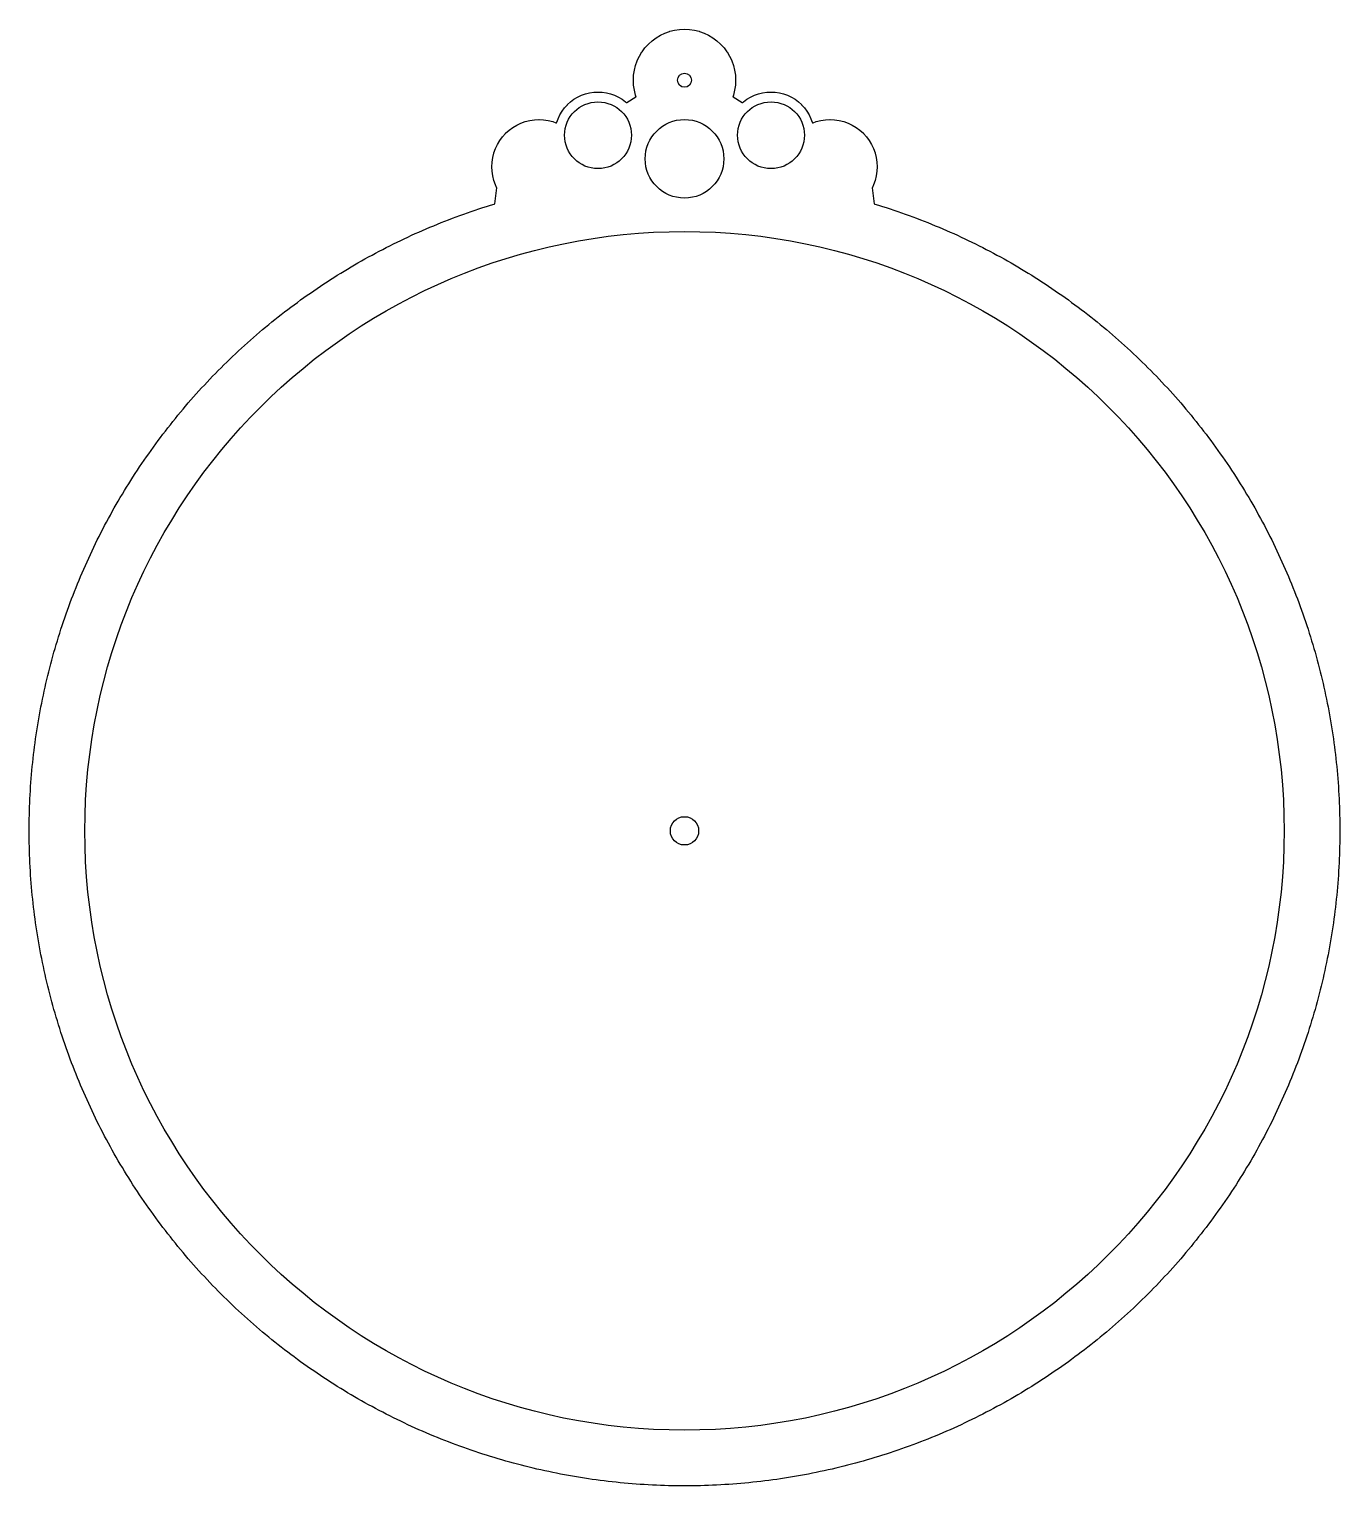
# Model space of a CAD drawing. Header units: millimetres. Extents: x -280 to 280, y -280 to 343.
import ezdxf

# ---------------------------------------------------------------- set-up
doc = ezdxf.new("R2010")
doc.units = ezdxf.units.MM
for name, color, linetype in [('CUT_INNER', 6, 'Continuous'), ('CUT_OUTER', 1, 'Continuous'), ('GUIDE', 3, 'Continuous')]:
    doc.layers.add(name, color=color, linetype=linetype)

msp = doc.modelspace()

# ---------------------------------------------------------------- linework, layer by layer
at = {"layer": 'CUT_INNER'}
for centre, radius in [((0, 320.863), 3), ((-36.96, 297.343), 14.28), ((36.96, 297.343), 14.28), ((0, 287.263), 16.8), ((0, 0), 6.05)]:
    msp.add_circle(centre, radius, dxfattribs=at)
at = {"layer": 'CUT_OUTER'}
msp.add_lwpolyline([(279.9947, -1.718), (279.9789, -3.436), (279.9526, -5.1539), (279.9157, -6.8715), (279.8682, -8.5889), (279.8103, -10.306), (279.7418, -12.0227), (279.6627, -13.7389), (279.5732, -15.4547), (279.4731, -17.1698), (279.3625, -18.8843), (279.2413, -20.5981), (279.1097, -22.3111), (278.9675, -24.0232), (278.8149, -25.7345), (278.6517, -27.4448), (278.4781, -29.1541), (278.294, -30.8622), (278.0993, -32.5692), (277.8943, -34.275), (277.6787, -35.9795), (277.4527, -37.6826), (277.2163, -39.3843), (276.9694, -41.0845), (276.7121, -42.7832), (276.4444, -44.4803), (276.1663, -46.1757), (275.8777, -47.8693), (275.5788, -49.5612), (275.2695, -51.2512), (274.9499, -52.9392), (274.6199, -54.6253), (274.2795, -56.3093), (273.9289, -57.9912), (273.5679, -59.6709), (273.1966, -61.3483), (272.815, -63.0235), (272.4232, -64.6963), (272.0211, -66.3666), (271.6088, -68.0345), (271.1862, -69.6997), (270.7534, -71.3624), (270.3104, -73.0224), (269.8573, -74.6796), (269.394, -76.334), (268.9205, -77.9855), (268.437, -79.6341), (267.9433, -81.2797), (267.4395, -82.9222), (266.9257, -84.5617), (266.4018, -86.1979), (265.8679, -87.8309), (265.324, -89.4606), (264.7701, -91.0869), (264.2062, -92.7098), (263.6323, -94.3292), (263.0486, -95.945), (262.4549, -97.5572), (261.8514, -99.1658), (261.238, -100.7706), (260.6147, -102.3716), (259.9817, -103.9688), (259.3389, -105.5621), (258.6863, -107.1514), (258.0239, -108.7366), (257.3519, -110.3178), (256.6701, -111.8948), (255.9787, -113.4676), (255.2777, -115.0361), (254.567, -116.6003), (253.8468, -118.1601), (253.117, -119.7154), (252.3777, -121.2663), (251.6289, -122.8125), (250.8705, -124.3542), (250.1028, -125.8912), (249.3256, -127.4234), (248.5391, -128.9508), (247.7432, -130.4734), (246.938, -131.9911), (246.1234, -133.5038), (245.2996, -135.0115), (244.4666, -136.514), (243.6244, -138.0115), (242.7729, -139.5037), (241.9124, -140.9907), (241.0427, -142.4724), (240.164, -143.9488), (239.2762, -145.4197), (238.3795, -146.8851), (237.4737, -148.345), (236.559, -149.7993), (235.6354, -151.248), (234.7029, -152.691), (233.7616, -154.1282), (232.8115, -155.5597), (231.8526, -156.9852), (230.885, -158.4049), (229.9087, -159.8186), (228.9237, -161.2263), (227.9302, -162.6279), (226.928, -164.0234), (225.9173, -165.4127), (224.8981, -166.7958), (223.8704, -168.1726), (222.8343, -169.5431), (221.7898, -170.9072), (220.737, -172.2648), (219.6758, -173.616), (218.6064, -174.9607), (217.5288, -176.2987), (216.4429, -177.6301), (215.3489, -178.9548), (214.2468, -180.2728), (213.1367, -181.584), (212.0185, -182.8884), (210.8923, -184.1859), (209.7582, -185.4764), (208.6162, -186.76), (207.4663, -188.0365), (206.3086, -189.306), (205.1432, -190.5683), (203.97, -191.8234), (202.7892, -193.0714), (201.6007, -194.312), (200.4046, -195.5453), (199.201, -196.7713), (197.9899, -197.9899), (196.7713, -199.201), (195.5453, -200.4046), (194.312, -201.6007), (193.0714, -202.7892), (191.8234, -203.97), (190.5683, -205.1432), (189.306, -206.3086), (188.0365, -207.4663), (186.76, -208.6162), (185.4764, -209.7582), (184.1859, -210.8923), (182.8884, -212.0185), (181.584, -213.1367), (180.2728, -214.2468), (178.9548, -215.3489), (177.6301, -216.4429), (176.2987, -217.5288), (174.9607, -218.6064), (173.616, -219.6758), (172.2648, -220.737), (170.9072, -221.7898), (169.5431, -222.8343), (168.1726, -223.8704), (166.7958, -224.8981), (165.4127, -225.9173), (164.0234, -226.928), (162.6279, -227.9302), (161.2263, -228.9237), (159.8186, -229.9087), (158.4049, -230.885), (156.9852, -231.8526), (155.5597, -232.8115), (154.1282, -233.7616), (152.691, -234.7029), (151.248, -235.6354), (149.7993, -236.559), (148.345, -237.4737), (146.8851, -238.3795), (145.4197, -239.2762), (143.9488, -240.164), (142.4724, -241.0427), (140.9907, -241.9124), (139.5037, -242.7729), (138.0115, -243.6244), (136.514, -244.4666), (135.0115, -245.2996), (133.5038, -246.1234), (131.9911, -246.938), (130.4734, -247.7432), (128.9508, -248.5391), (127.4234, -249.3256), (125.8912, -250.1028), (124.3542, -250.8705), (122.8125, -251.6289), (121.2663, -252.3777), (119.7154, -253.117), (118.1601, -253.8468), (116.6003, -254.567), (115.0361, -255.2777), (113.4676, -255.9787), (111.8948, -256.6701), (110.3178, -257.3519), (108.7366, -258.0239), (107.1514, -258.6863), (105.5621, -259.3389), (103.9688, -259.9817), (102.3716, -260.6147), (100.7706, -261.238), (99.1658, -261.8514), (97.5572, -262.4549), (95.945, -263.0486), (94.3292, -263.6323), (92.7098, -264.2062), (91.0869, -264.7701), (89.4606, -265.324), (87.8309, -265.8679), (86.1979, -266.4018), (84.5617, -266.9257), (82.9222, -267.4395), (81.2797, -267.9433), (79.6341, -268.437), (77.9855, -268.9205), (76.334, -269.394), (74.6796, -269.8573), (73.0224, -270.3104), (71.3624, -270.7534), (69.6997, -271.1862), (68.0345, -271.6088), (66.3666, -272.0211), (64.6963, -272.4232), (63.0235, -272.815), (61.3483, -273.1966), (59.6709, -273.5679), (57.9912, -273.9289), (56.3093, -274.2795), (54.6253, -274.6199), (52.9392, -274.9499), (51.2512, -275.2695), (49.5612, -275.5788), (47.8693, -275.8777), (46.1757, -276.1663), (44.4803, -276.4444), (42.7832, -276.7121), (41.0845, -276.9694), (39.3843, -277.2163), (37.6826, -277.4527), (35.9795, -277.6787), (34.275, -277.8943), (32.5692, -278.0993), (30.8622, -278.294), (29.1541, -278.4781), (27.4448, -278.6517), (25.7345, -278.8149), (24.0232, -278.9675), (22.3111, -279.1097), (20.5981, -279.2413), (18.8843, -279.3625), (17.1698, -279.4731), (15.4547, -279.5732), (13.7389, -279.6627), (12.0227, -279.7418), (10.306, -279.8103), (8.5889, -279.8682), (6.8715, -279.9157), (5.1539, -279.9526), (3.436, -279.9789), (1.718, -279.9947), (0, -280), (-1.718, -279.9947), (-3.436, -279.9789), (-5.1539, -279.9526), (-6.8715, -279.9157), (-8.5889, -279.8682), (-10.306, -279.8103), (-12.0227, -279.7418), (-13.7389, -279.6627), (-15.4547, -279.5732), (-17.1698, -279.4731), (-18.8843, -279.3625), (-20.5981, -279.2413), (-22.3111, -279.1097), (-24.0232, -278.9675), (-25.7345, -278.8149), (-27.4448, -278.6517), (-29.1541, -278.4781), (-30.8622, -278.294), (-32.5692, -278.0993), (-34.275, -277.8943), (-35.9795, -277.6787), (-37.6826, -277.4527), (-39.3843, -277.2163), (-41.0845, -276.9694), (-42.7832, -276.7121), (-44.4803, -276.4444), (-46.1757, -276.1663), (-47.8693, -275.8777), (-49.5612, -275.5788), (-51.2512, -275.2695), (-52.9392, -274.9499), (-54.6253, -274.6199), (-56.3093, -274.2795), (-57.9912, -273.9289), (-59.6709, -273.5679), (-61.3483, -273.1966), (-63.0235, -272.815), (-64.6963, -272.4232), (-66.3666, -272.0211), (-68.0345, -271.6088), (-69.6997, -271.1862), (-71.3624, -270.7534), (-73.0224, -270.3104), (-74.6796, -269.8573), (-76.334, -269.394), (-77.9855, -268.9205), (-79.6341, -268.437), (-81.2797, -267.9433), (-82.9222, -267.4395), (-84.5617, -266.9257), (-86.1979, -266.4018), (-87.8309, -265.8679), (-89.4606, -265.324), (-91.0869, -264.7701), (-92.7098, -264.2062), (-94.3292, -263.6323), (-95.945, -263.0486), (-97.5572, -262.4549), (-99.1658, -261.8514), (-100.7706, -261.238), (-102.3716, -260.6147), (-103.9688, -259.9817), (-105.5621, -259.3389), (-107.1514, -258.6863), (-108.7366, -258.0239), (-110.3178, -257.3519), (-111.8948, -256.6701), (-113.4676, -255.9787), (-115.0361, -255.2777), (-116.6003, -254.567), (-118.1601, -253.8468), (-119.7154, -253.117), (-121.2663, -252.3777), (-122.8125, -251.6289), (-124.3542, -250.8705), (-125.8912, -250.1028), (-127.4234, -249.3256), (-128.9508, -248.5391), (-130.4734, -247.7432), (-131.9911, -246.938), (-133.5038, -246.1234), (-135.0115, -245.2996), (-136.514, -244.4666), (-138.0115, -243.6244), (-139.5037, -242.7729), (-140.9907, -241.9124), (-142.4724, -241.0427), (-143.9488, -240.164), (-145.4197, -239.2762), (-146.8851, -238.3795), (-148.345, -237.4737), (-149.7993, -236.559), (-151.248, -235.6354), (-152.691, -234.7029), (-154.1282, -233.7616), (-155.5597, -232.8115), (-156.9852, -231.8526), (-158.4049, -230.885), (-159.8186, -229.9087), (-161.2263, -228.9237), (-162.6279, -227.9302), (-164.0234, -226.928), (-165.4127, -225.9173), (-166.7958, -224.8981), (-168.1726, -223.8704), (-169.5431, -222.8343), (-170.9072, -221.7898), (-172.2648, -220.737), (-173.616, -219.6758), (-174.9607, -218.6064), (-176.2987, -217.5288), (-177.6301, -216.4429), (-178.9548, -215.3489), (-180.2728, -214.2468), (-181.584, -213.1367), (-182.8884, -212.0185), (-184.1859, -210.8923), (-185.4764, -209.7582), (-186.76, -208.6162), (-188.0365, -207.4663), (-189.306, -206.3086), (-190.5683, -205.1432), (-191.8234, -203.97), (-193.0714, -202.7892), (-194.312, -201.6007), (-195.5453, -200.4046), (-196.7713, -199.201), (-197.9899, -197.9899), (-199.201, -196.7713), (-200.4046, -195.5453), (-201.6007, -194.312), (-202.7892, -193.0714), (-203.97, -191.8234), (-205.1432, -190.5683), (-206.3086, -189.306), (-207.4663, -188.0365), (-208.6162, -186.76), (-209.7582, -185.4764), (-210.8923, -184.1859), (-212.0185, -182.8884), (-213.1367, -181.584), (-214.2468, -180.2728), (-215.3489, -178.9548), (-216.4429, -177.6301), (-217.5288, -176.2987), (-218.6064, -174.9607), (-219.6758, -173.616), (-220.737, -172.2648), (-221.7898, -170.9072), (-222.8343, -169.5431), (-223.8704, -168.1726), (-224.8981, -166.7958), (-225.9173, -165.4127), (-226.928, -164.0234), (-227.9302, -162.6279), (-228.9237, -161.2263), (-229.9087, -159.8186), (-230.885, -158.4049), (-231.8526, -156.9852), (-232.8115, -155.5597), (-233.7616, -154.1282), (-234.7029, -152.691), (-235.6354, -151.248), (-236.559, -149.7993), (-237.4737, -148.345), (-238.3795, -146.8851), (-239.2762, -145.4197), (-240.164, -143.9488), (-241.0427, -142.4724), (-241.9124, -140.9907), (-242.7729, -139.5037), (-243.6244, -138.0115), (-244.4666, -136.514), (-245.2996, -135.0115), (-246.1234, -133.5038), (-246.938, -131.9911), (-247.7432, -130.4734), (-248.5391, -128.9508), (-249.3256, -127.4234), (-250.1028, -125.8912), (-250.8705, -124.3542), (-251.6289, -122.8125), (-252.3777, -121.2663), (-253.117, -119.7154), (-253.8468, -118.1601), (-254.567, -116.6003), (-255.2777, -115.0361), (-255.9787, -113.4676), (-256.6701, -111.8948), (-257.3519, -110.3178), (-258.0239, -108.7366), (-258.6863, -107.1514), (-259.3389, -105.5621), (-259.9817, -103.9688), (-260.6147, -102.3716), (-261.238, -100.7706), (-261.8514, -99.1658), (-262.4549, -97.5572), (-263.0486, -95.945), (-263.6323, -94.3292), (-264.2062, -92.7098), (-264.7701, -91.0869), (-265.324, -89.4606), (-265.8679, -87.8309), (-266.4018, -86.1979), (-266.9257, -84.5617), (-267.4395, -82.9222), (-267.9433, -81.2797), (-268.437, -79.6341), (-268.9205, -77.9855), (-269.394, -76.334), (-269.8573, -74.6796), (-270.3104, -73.0224), (-270.7534, -71.3624), (-271.1862, -69.6997), (-271.6088, -68.0345), (-272.0211, -66.3666), (-272.4232, -64.6963), (-272.815, -63.0235), (-273.1966, -61.3483), (-273.5679, -59.6709), (-273.9289, -57.9912), (-274.2795, -56.3093), (-274.6199, -54.6253), (-274.9499, -52.9392), (-275.2695, -51.2512), (-275.5788, -49.5612), (-275.8777, -47.8693), (-276.1663, -46.1757), (-276.4444, -44.4803), (-276.7121, -42.7832), (-276.9694, -41.0845), (-277.2163, -39.3843), (-277.4527, -37.6826), (-277.6787, -35.9795), (-277.8943, -34.275), (-278.0993, -32.5692), (-278.294, -30.8622), (-278.4781, -29.1541), (-278.6517, -27.4448), (-278.8149, -25.7345), (-278.9675, -24.0232), (-279.1097, -22.3111), (-279.2413, -20.5981), (-279.3625, -18.8843), (-279.4731, -17.1698), (-279.5732, -15.4547), (-279.6627, -13.7389), (-279.7418, -12.0227), (-279.8103, -10.306), (-279.8682, -8.5889), (-279.9157, -6.8715), (-279.9526, -5.1539), (-279.9789, -3.436), (-279.9947, -1.718), (-280, 0), (-279.9947, 1.718), (-279.9789, 3.436), (-279.9526, 5.1539), (-279.9157, 6.8715), (-279.8682, 8.5889), (-279.8103, 10.306), (-279.7418, 12.0227), (-279.6627, 13.7389), (-279.5732, 15.4547), (-279.4731, 17.1698), (-279.3625, 18.8843), (-279.2413, 20.5981), (-279.1097, 22.3111), (-278.9675, 24.0232), (-278.8149, 25.7345), (-278.6517, 27.4448), (-278.4781, 29.1541), (-278.294, 30.8622), (-278.0993, 32.5692), (-277.8943, 34.275), (-277.6787, 35.9795), (-277.4527, 37.6826), (-277.2163, 39.3843), (-276.9694, 41.0845), (-276.7121, 42.7832), (-276.4444, 44.4803), (-276.1663, 46.1757), (-275.8777, 47.8693), (-275.5788, 49.5612), (-275.2695, 51.2512), (-274.9499, 52.9392), (-274.6199, 54.6253), (-274.2795, 56.3093), (-273.9289, 57.9912), (-273.5679, 59.6709), (-273.1966, 61.3483), (-272.815, 63.0235), (-272.4232, 64.6963), (-272.0211, 66.3666), (-271.6088, 68.0345), (-271.1862, 69.6997), (-270.7534, 71.3624), (-270.3104, 73.0224), (-269.8573, 74.6796), (-269.394, 76.334), (-268.9205, 77.9855), (-268.437, 79.6341), (-267.9433, 81.2797), (-267.4395, 82.9222), (-266.9257, 84.5617), (-266.4018, 86.1979), (-265.8679, 87.8309), (-265.324, 89.4606), (-264.7701, 91.0869), (-264.2062, 92.7098), (-263.6323, 94.3292), (-263.0486, 95.945), (-262.4549, 97.5572), (-261.8514, 99.1658), (-261.238, 100.7706), (-260.6147, 102.3716), (-259.9817, 103.9688), (-259.3389, 105.5621), (-258.6863, 107.1514), (-258.0239, 108.7366), (-257.3519, 110.3178), (-256.6701, 111.8948), (-255.9787, 113.4676), (-255.2777, 115.0361), (-254.567, 116.6003), (-253.8468, 118.1601), (-253.117, 119.7154), (-252.3777, 121.2663), (-251.6289, 122.8125), (-250.8705, 124.3542), (-250.1028, 125.8912), (-249.3256, 127.4234), (-248.5391, 128.9508), (-247.7432, 130.4734), (-246.938, 131.9911), (-246.1234, 133.5038), (-245.2996, 135.0115), (-244.4666, 136.514), (-243.6244, 138.0115), (-242.7729, 139.5037), (-241.9124, 140.9907), (-241.0427, 142.4724), (-240.164, 143.9488), (-239.2762, 145.4197), (-238.3795, 146.8851), (-237.4737, 148.345), (-236.559, 149.7993), (-235.6354, 151.248), (-234.7029, 152.691), (-233.7616, 154.1282), (-232.8115, 155.5597), (-231.8526, 156.9852), (-230.885, 158.4049), (-229.9087, 159.8186), (-228.9237, 161.2263), (-227.9302, 162.6279), (-226.928, 164.0234), (-225.9173, 165.4127), (-224.8981, 166.7958), (-223.8704, 168.1726), (-222.8343, 169.5431), (-221.7898, 170.9072), (-220.737, 172.2648), (-219.6758, 173.616), (-218.6064, 174.9607), (-217.5288, 176.2987), (-216.4429, 177.6301), (-215.3489, 178.9548), (-214.2468, 180.2728), (-213.1367, 181.584), (-212.0185, 182.8884), (-210.8923, 184.1859), (-209.7582, 185.4764), (-208.6162, 186.76), (-207.4663, 188.0365), (-206.3086, 189.306), (-205.1432, 190.5683), (-203.97, 191.8234), (-202.7892, 193.0714), (-201.6007, 194.312), (-200.4046, 195.5453), (-199.201, 196.7713), (-197.9899, 197.9899), (-196.7713, 199.201), (-195.5453, 200.4046), (-194.312, 201.6007), (-193.0714, 202.7892), (-191.8234, 203.97), (-190.5683, 205.1432), (-189.306, 206.3086), (-188.0365, 207.4663), (-186.76, 208.6162), (-185.4764, 209.7582), (-184.1859, 210.8923), (-182.8884, 212.0185), (-181.584, 213.1367), (-180.2728, 214.2468), (-178.9548, 215.3489), (-177.6301, 216.4429), (-176.2987, 217.5288), (-174.9607, 218.6064), (-173.616, 219.6758), (-172.2648, 220.737), (-170.9072, 221.7898), (-169.5431, 222.8343), (-168.1726, 223.8704), (-166.7958, 224.8981), (-165.4127, 225.9173), (-164.0234, 226.928), (-162.6279, 227.9302), (-161.2263, 228.9237), (-159.8186, 229.9087), (-158.4049, 230.885), (-156.9852, 231.8526), (-155.5597, 232.8115), (-154.1282, 233.7616), (-152.691, 234.7029), (-151.248, 235.6354), (-149.7993, 236.559), (-148.345, 237.4737), (-146.8851, 238.3795), (-145.4197, 239.2762), (-143.9488, 240.164), (-142.4724, 241.0427), (-140.9907, 241.9124), (-139.5037, 242.7729), (-138.0115, 243.6244), (-136.514, 244.4666), (-135.0115, 245.2996), (-133.5038, 246.1234), (-131.9911, 246.938), (-130.4734, 247.7432), (-128.9508, 248.5391), (-127.4234, 249.3256), (-125.8912, 250.1028), (-124.3542, 250.8705), (-122.8125, 251.6289), (-121.2663, 252.3777), (-119.7154, 253.117), (-118.1601, 253.8468), (-116.6003, 254.567), (-115.0361, 255.2777), (-113.4676, 255.9787), (-111.8948, 256.6701), (-110.3178, 257.3519), (-108.7366, 258.0239), (-107.1514, 258.6863), (-105.5621, 259.3389), (-103.9688, 259.9817), (-102.3716, 260.6147), (-100.7706, 261.238), (-99.1658, 261.8514), (-97.5572, 262.4549), (-95.945, 263.0486), (-94.3292, 263.6323), (-92.7098, 264.2062), (-91.0869, 264.7701), (-89.4606, 265.324), (-87.8309, 265.8679), (-86.1979, 266.4018), (-84.5617, 266.9257), (-82.9222, 267.4395), (-81.2797, 267.9433), (-81.0878, 268.0009), (-80.2259, 274.8956), (-80.2237, 274.9239), (-80.2242, 274.9522), (-80.2274, 274.9803), (-80.2332, 275.008), (-80.2415, 275.035), (-80.2524, 275.0611), (-80.7823, 276.1814), (-80.7879, 276.195), (-81.4494, 278.0439), (-81.4537, 278.058), (-81.9308, 279.9628), (-81.9337, 279.9772), (-82.2218, 281.9197), (-82.2233, 281.9343), (-82.3196, 283.8956), (-82.3196, 283.9103), (-82.2233, 285.8716), (-82.2218, 285.8863), (-81.9337, 287.8287), (-81.9308, 287.8431), (-81.4537, 289.748), (-81.4494, 289.762), (-80.7879, 291.6109), (-80.7823, 291.6245), (-79.9427, 293.3997), (-79.9357, 293.4127), (-78.9262, 295.097), (-78.918, 295.1092), (-77.7483, 296.6864), (-77.7389, 296.6978), (-76.4202, 298.1528), (-76.4098, 298.1632), (-74.9548, 299.4819), (-74.9435, 299.4913), (-73.3662, 300.661), (-73.354, 300.6692), (-71.6697, 301.6787), (-71.6567, 301.6857), (-69.8816, 302.5252), (-69.868, 302.5309), (-68.0191, 303.1924), (-68.005, 303.1967), (-66.1002, 303.6738), (-66.0857, 303.6767), (-64.1433, 303.9648), (-64.1287, 303.9663), (-62.1674, 304.0626), (-62.1526, 304.0626), (-60.1913, 303.9663), (-60.1767, 303.9648), (-58.2343, 303.6767), (-58.2198, 303.6738), (-56.315, 303.1967), (-56.3009, 303.1924), (-54.9609, 302.7129), (-54.9327, 302.7044), (-54.9039, 302.6987), (-54.8746, 302.6958), (-54.8451, 302.6958), (-54.8158, 302.6987), (-54.787, 302.7044), (-54.7588, 302.7129), (-54.7316, 302.7242), (-54.7056, 302.7381), (-54.6811, 302.7544), (-54.6584, 302.7731), (-54.6376, 302.7939), (-54.6189, 302.8167), (-54.6025, 302.8412), (-54.5886, 302.8671), (-54.5774, 302.8943), (-54.0358, 304.408), (-54.0301, 304.4216), (-53.2611, 306.0477), (-53.2541, 306.0607), (-52.3293, 307.6036), (-52.3212, 307.6158), (-51.2496, 309.0606), (-51.2403, 309.072), (-50.0323, 310.4049), (-50.0219, 310.4153), (-48.689, 311.6233), (-48.6777, 311.6326), (-47.2329, 312.7041), (-47.2206, 312.7123), (-45.6777, 313.6371), (-45.6648, 313.644), (-44.0386, 314.4131), (-44.0251, 314.4188), (-42.3314, 315.0248), (-42.3173, 315.029), (-40.5724, 315.4661), (-40.558, 315.469), (-38.7786, 315.7329), (-38.764, 315.7344), (-36.9674, 315.8226), (-36.9526, 315.8226), (-35.156, 315.7344), (-35.1414, 315.7329), (-33.362, 315.469), (-33.3476, 315.4661), (-31.6027, 315.029), (-31.5886, 315.0248), (-29.8949, 314.4188), (-29.8814, 314.4131), (-28.2552, 313.644), (-28.2423, 313.6371), (-26.6994, 312.7123), (-26.6871, 312.7041), (-25.2423, 311.6326), (-25.231, 311.6233), (-24.9829, 311.3985), (-24.9599, 311.3796), (-24.935, 311.363), (-24.9087, 311.3491), (-24.8811, 311.3378), (-24.8525, 311.3293), (-24.8232, 311.3237), (-24.7935, 311.321), (-24.7637, 311.3213), (-24.734, 311.3245), (-24.7048, 311.3307), (-24.6764, 311.3397), (-24.649, 311.3515), (-24.623, 311.366), (-20.8592, 313.7079), (-20.8352, 313.7245), (-20.813, 313.7433), (-20.7928, 313.7641), (-20.7746, 313.7868), (-20.7587, 313.8112), (-20.7452, 313.837), (-20.7344, 313.8639), (-20.7261, 313.8918), (-20.7206, 313.9204), (-20.7179, 313.9494), (-20.7181, 313.9784), (-20.721, 314.0074), (-20.7267, 314.0359), (-20.7352, 314.0637), (-20.8971, 314.5162), (-20.9014, 314.5303), (-21.4186, 316.5951), (-21.4214, 316.6095), (-21.7338, 318.715), (-21.7352, 318.7296), (-21.8396, 320.8556), (-21.8396, 320.8703), (-21.7352, 322.9963), (-21.7338, 323.011), (-21.4214, 325.1165), (-21.4186, 325.1309), (-20.9014, 327.1956), (-20.8971, 327.2097), (-20.18, 329.2138), (-20.1744, 329.2274), (-19.2643, 331.1516), (-19.2574, 331.1646), (-18.1631, 332.9903), (-18.1549, 333.0025), (-16.8869, 334.7122), (-16.8776, 334.7236), (-15.4482, 336.3007), (-15.4378, 336.3111), (-13.8606, 337.7406), (-13.8492, 337.7499), (-12.1396, 339.0179), (-12.1273, 339.0261), (-10.3016, 340.1204), (-10.2886, 340.1273), (-8.3645, 341.0374), (-8.3509, 341.043), (-6.3468, 341.7601), (-6.3327, 341.7643), (-4.2679, 342.2815), (-4.2535, 342.2844), (-2.148, 342.5967), (-2.1333, 342.5982), (-0.0074, 342.7026), (0.0074, 342.7026), (2.1333, 342.5982), (2.148, 342.5967), (4.2535, 342.2844), (4.2679, 342.2815), (6.3327, 341.7643), (6.3468, 341.7601), (8.3509, 341.043), (8.3645, 341.0374), (10.2886, 340.1273), (10.3016, 340.1204), (12.1273, 339.0261), (12.1396, 339.0179), (13.8492, 337.7499), (13.8606, 337.7406), (15.4378, 336.3111), (15.4482, 336.3007), (16.8776, 334.7236), (16.8869, 334.7122), (18.1549, 333.0025), (18.1631, 332.9903), (19.2574, 331.1646), (19.2643, 331.1516), (20.1744, 329.2274), (20.18, 329.2138), (20.8971, 327.2097), (20.9014, 327.1956), (21.4186, 325.1309), (21.4214, 325.1165), (21.7338, 323.011), (21.7352, 322.9963), (21.8396, 320.8703), (21.8396, 320.8556), (21.7352, 318.7296), (21.7338, 318.715), (21.4214, 316.6095), (21.4186, 316.5951), (20.9014, 314.5303), (20.8971, 314.5162), (20.7352, 314.0637), (20.7267, 314.0359), (20.721, 314.0074), (20.7181, 313.9784), (20.7179, 313.9494), (20.7206, 313.9204), (20.7261, 313.8918), (20.7344, 313.8639), (20.7452, 313.837), (20.7587, 313.8112), (20.7746, 313.7868), (20.7928, 313.7641), (20.813, 313.7433), (20.8352, 313.7245), (20.8592, 313.7079), (24.623, 311.366), (24.649, 311.3515), (24.6764, 311.3397), (24.7048, 311.3307), (24.734, 311.3245), (24.7637, 311.3213), (24.7935, 311.321), (24.8232, 311.3237), (24.8525, 311.3293), (24.8811, 311.3378), (24.9087, 311.3491), (24.935, 311.363), (24.9599, 311.3796), (24.9829, 311.3985), (25.231, 311.6233), (25.2423, 311.6326), (26.6871, 312.7041), (26.6994, 312.7123), (28.2423, 313.6371), (28.2552, 313.644), (29.8814, 314.4131), (29.8949, 314.4188), (31.5886, 315.0248), (31.6027, 315.029), (33.3476, 315.4661), (33.362, 315.469), (35.1414, 315.7329), (35.156, 315.7344), (36.9526, 315.8226), (36.9674, 315.8226), (38.764, 315.7344), (38.7786, 315.7329), (40.558, 315.469), (40.5724, 315.4661), (42.3173, 315.029), (42.3314, 315.0248), (44.0251, 314.4188), (44.0386, 314.4131), (45.6648, 313.644), (45.6777, 313.6371), (47.2206, 312.7123), (47.2329, 312.7041), (48.6777, 311.6326), (48.689, 311.6233), (50.0219, 310.4153), (50.0323, 310.4049), (51.2403, 309.072), (51.2496, 309.0606), (52.3212, 307.6158), (52.3293, 307.6036), (53.2541, 306.0607), (53.2611, 306.0477), (54.0301, 304.4216), (54.0358, 304.408), (54.5774, 302.8943), (54.5886, 302.8671), (54.6025, 302.8412), (54.6189, 302.8167), (54.6376, 302.7939), (54.6584, 302.7731), (54.6811, 302.7544), (54.7056, 302.7381), (54.7316, 302.7242), (54.7588, 302.7129), (54.787, 302.7044), (54.8158, 302.6987), (54.8451, 302.6958), (54.8746, 302.6958), (54.9039, 302.6987), (54.9327, 302.7044), (54.9609, 302.7129), (56.3009, 303.1924), (56.315, 303.1967), (58.2198, 303.6738), (58.2343, 303.6767), (60.1767, 303.9648), (60.1913, 303.9663), (62.1526, 304.0626), (62.1674, 304.0626), (64.1287, 303.9663), (64.1433, 303.9648), (66.0857, 303.6767), (66.1002, 303.6738), (68.005, 303.1967), (68.0191, 303.1924), (69.868, 302.5309), (69.8816, 302.5252), (71.6567, 301.6857), (71.6697, 301.6787), (73.354, 300.6692), (73.3662, 300.661), (74.9435, 299.4913), (74.9548, 299.4819), (76.4098, 298.1632), (76.4202, 298.1528), (77.7389, 296.6978), (77.7483, 296.6864), (78.918, 295.1092), (78.9262, 295.097), (79.9357, 293.4127), (79.9427, 293.3997), (80.7823, 291.6245), (80.7879, 291.6109), (81.4494, 289.762), (81.4537, 289.748), (81.9308, 287.8431), (81.9337, 287.8287), (82.2218, 285.8863), (82.2233, 285.8716), (82.3196, 283.9103), (82.3196, 283.8956), (82.2233, 281.9343), (82.2218, 281.9197), (81.9337, 279.9772), (81.9308, 279.9628), (81.4537, 278.058), (81.4494, 278.0439), (80.7879, 276.195), (80.7823, 276.1814), (80.2524, 275.0611), (80.2415, 275.035), (80.2332, 275.008), (80.2274, 274.9803), (80.2242, 274.9522), (80.2237, 274.9239), (80.2259, 274.8956), (81.0878, 268.0009), (81.2797, 267.9433), (82.9222, 267.4395), (84.5617, 266.9257), (86.1979, 266.4018), (87.8309, 265.8679), (89.4606, 265.324), (91.0869, 264.7701), (92.7098, 264.2062), (94.3292, 263.6323), (95.945, 263.0486), (97.5572, 262.4549), (99.1658, 261.8514), (100.7706, 261.238), (102.3716, 260.6147), (103.9688, 259.9817), (105.5621, 259.3389), (107.1514, 258.6863), (108.7366, 258.0239), (110.3178, 257.3519), (111.8948, 256.6701), (113.4676, 255.9787), (115.0361, 255.2777), (116.6003, 254.567), (118.1601, 253.8468), (119.7154, 253.117), (121.2663, 252.3777), (122.8125, 251.6289), (124.3542, 250.8705), (125.8912, 250.1028), (127.4234, 249.3256), (128.9508, 248.5391), (130.4734, 247.7432), (131.9911, 246.938), (133.5038, 246.1234), (135.0115, 245.2996), (136.514, 244.4666), (138.0115, 243.6244), (139.5037, 242.7729), (140.9907, 241.9124), (142.4724, 241.0427), (143.9488, 240.164), (145.4197, 239.2762), (146.8851, 238.3795), (148.345, 237.4737), (149.7993, 236.559), (151.248, 235.6354), (152.691, 234.7029), (154.1282, 233.7616), (155.5597, 232.8115), (156.9852, 231.8526), (158.4049, 230.885), (159.8186, 229.9087), (161.2263, 228.9237), (162.6279, 227.9302), (164.0234, 226.928), (165.4127, 225.9173), (166.7958, 224.8981), (168.1726, 223.8704), (169.5431, 222.8343), (170.9072, 221.7898), (172.2648, 220.737), (173.616, 219.6758), (174.9607, 218.6064), (176.2987, 217.5288), (177.6301, 216.4429), (178.9548, 215.3489), (180.2728, 214.2468), (181.584, 213.1367), (182.8884, 212.0185), (184.1859, 210.8923), (185.4764, 209.7582), (186.76, 208.6162), (188.0365, 207.4663), (189.306, 206.3086), (190.5683, 205.1432), (191.8234, 203.97), (193.0714, 202.7892), (194.312, 201.6007), (195.5453, 200.4046), (196.7713, 199.201), (197.9899, 197.9899), (199.201, 196.7713), (200.4046, 195.5453), (201.6007, 194.312), (202.7892, 193.0714), (203.97, 191.8234), (205.1432, 190.5683), (206.3086, 189.306), (207.4663, 188.0365), (208.6162, 186.76), (209.7582, 185.4764), (210.8923, 184.1859), (212.0185, 182.8884), (213.1367, 181.584), (214.2468, 180.2728), (215.3489, 178.9548), (216.4429, 177.6301), (217.5288, 176.2987), (218.6064, 174.9607), (219.6758, 173.616), (220.737, 172.2648), (221.7898, 170.9072), (222.8343, 169.5431), (223.8704, 168.1726), (224.8981, 166.7958), (225.9173, 165.4127), (226.928, 164.0234), (227.9302, 162.6279), (228.9237, 161.2263), (229.9087, 159.8186), (230.885, 158.4049), (231.8526, 156.9852), (232.8115, 155.5597), (233.7616, 154.1282), (234.7029, 152.691), (235.6354, 151.248), (236.559, 149.7993), (237.4737, 148.345), (238.3795, 146.8851), (239.2762, 145.4197), (240.164, 143.9488), (241.0427, 142.4724), (241.9124, 140.9907), (242.7729, 139.5037), (243.6244, 138.0115), (244.4666, 136.514), (245.2996, 135.0115), (246.1234, 133.5038), (246.938, 131.9911), (247.7432, 130.4734), (248.5391, 128.9508), (249.3256, 127.4234), (250.1028, 125.8912), (250.8705, 124.3542), (251.6289, 122.8125), (252.3777, 121.2663), (253.117, 119.7154), (253.8468, 118.1601), (254.567, 116.6003), (255.2777, 115.0361), (255.9787, 113.4676), (256.6701, 111.8948), (257.3519, 110.3178), (258.0239, 108.7366), (258.6863, 107.1514), (259.3389, 105.5621), (259.9817, 103.9688), (260.6147, 102.3716), (261.238, 100.7706), (261.8514, 99.1658), (262.4549, 97.5572), (263.0486, 95.945), (263.6323, 94.3292), (264.2062, 92.7098), (264.7701, 91.0869), (265.324, 89.4606), (265.8679, 87.8309), (266.4018, 86.1979), (266.9257, 84.5617), (267.4395, 82.9222), (267.9433, 81.2797), (268.437, 79.6341), (268.9205, 77.9855), (269.394, 76.334), (269.8573, 74.6796), (270.3104, 73.0224), (270.7534, 71.3624), (271.1862, 69.6997), (271.6088, 68.0345), (272.0211, 66.3666), (272.4232, 64.6963), (272.815, 63.0235), (273.1966, 61.3483), (273.5679, 59.6709), (273.9289, 57.9912), (274.2795, 56.3093), (274.6199, 54.6253), (274.9499, 52.9392), (275.2695, 51.2512), (275.5788, 49.5612), (275.8777, 47.8693), (276.1663, 46.1757), (276.4444, 44.4803), (276.7121, 42.7832), (276.9694, 41.0845), (277.2163, 39.3843), (277.4527, 37.6826), (277.6787, 35.9795), (277.8943, 34.275), (278.0993, 32.5692), (278.294, 30.8622), (278.4781, 29.1541), (278.6517, 27.4448), (278.8149, 25.7345), (278.9675, 24.0232), (279.1097, 22.3111), (279.2413, 20.5981), (279.3625, 18.8843), (279.4731, 17.1698), (279.5732, 15.4547), (279.6627, 13.7389), (279.7418, 12.0227), (279.8103, 10.306), (279.8682, 8.5889), (279.9157, 6.8715), (279.9526, 5.1539), (279.9789, 3.436), (279.9947, 1.718), (280, 0)], close=True, dxfattribs=at)
at = {"layer": 'GUIDE'}
msp.add_circle((0, 0), 256.2, dxfattribs=at)

doc.saveas('drawing.dxf')
